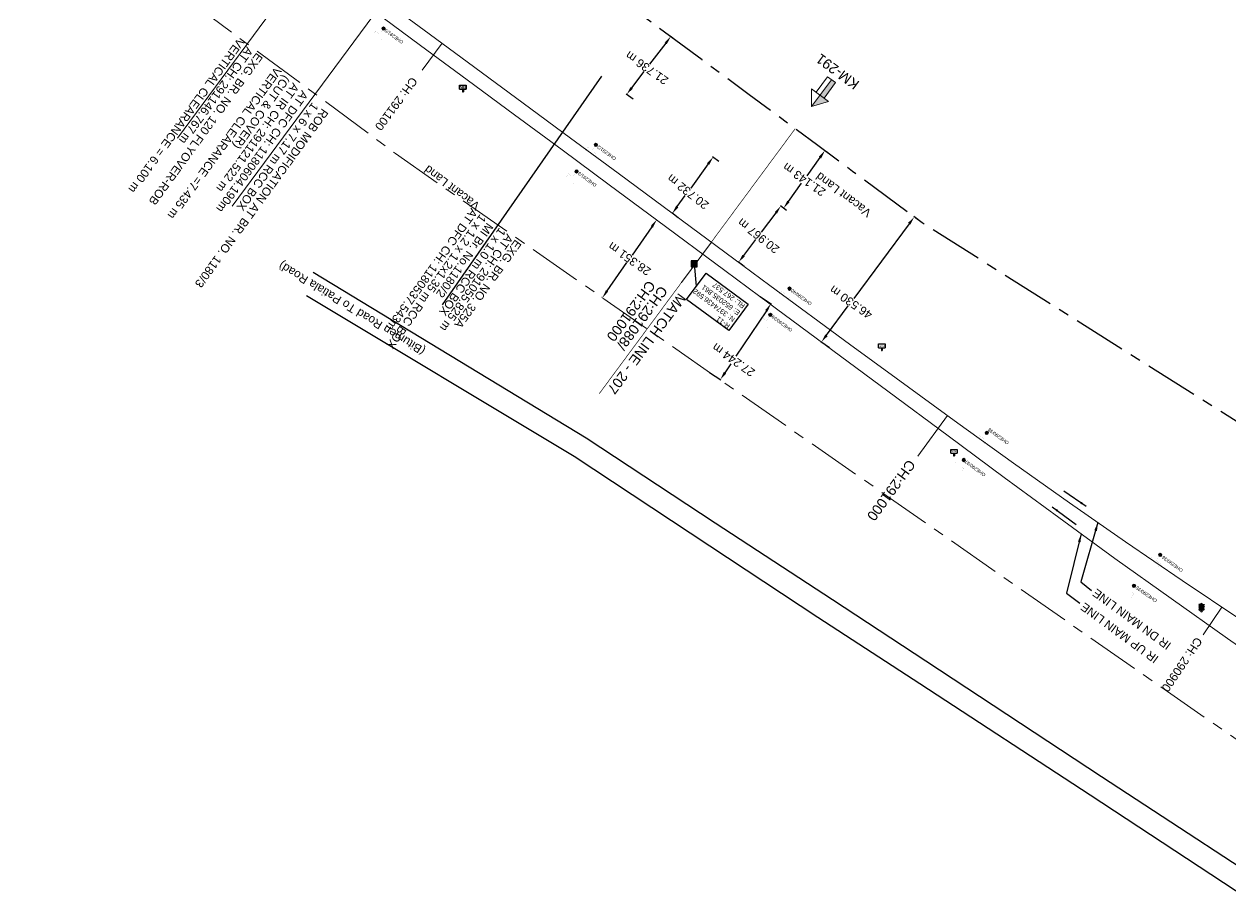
# Model space of a CAD drawing. Header units: metres. Extents: x 646303 to 662875, y 3366650 to 3378730.
# Drawn here: x 651835.6 to 652196.2, y 3374247.6 to 3374508.2 of the extents above; entities that cross this region are included whole.
import ezdxf
from ezdxf.enums import TextEntityAlignment as Align

# ---------------------------------------------------------------- set-up
doc = ezdxf.new("R2010")
doc.units = ezdxf.units.M
doc.header["$MEASUREMENT"] = 0
doc.header["$PDMODE"] = 3
doc.header["$PDSIZE"] = 0.5
doc.linetypes.add('CENTER', pattern=[50.8, 31.75, -6.35, 6.35, -6.35])
doc.linetypes.add('PHANTOM2', pattern=[1.25, 0.625, -0.125, 0.125, -0.125, 0.125, -0.125])
for name, color, linetype in [('Bench_Mark', 7, 'Continuous'), ('CURVE_DETAILS', 251, 'Continuous'), ('DFCC Boundary', 6, 'CENTER'), ('Dimension', 10, 'Continuous'), ('MATCH LINE', 7, 'Continuous'), ('NAME_BOARD', 251, 'Continuous'), ('Side Details', 251, 'Continuous'), ('SIGNAL_POST', 8, 'Continuous'), ('STYLEREMARK', 251, 'Continuous'), ('SUB_ROAD_EDGE', 34, 'Continuous'), ('TOPO_TEXT', 251, 'Continuous')]:
    doc.layers.add(name, color=color, linetype=linetype)
for name, color, linetype, lineweight in [('BOUNDARY DIMENTION', 10, 'Continuous', 0), ('BRIDGE DETAILS PLAN', 7, 'Continuous', 0), ('Existing Chainage', 7, 'Continuous', 0), ('Existing IR Track', 143, 'Continuous', 0), ('Existing Railway Boundary', 7, 'CENTER', 0), ('flow direction', 7, 'Continuous', 0), ('KM STONE', 7, 'Continuous', 0), ('LC DETAILS IN PLAN', 7, 'Continuous', 0), ('OHE MAST', 8, 'Continuous', 0), ('OHE MAST TEXT', 8, 'Continuous', 0)]:
    doc.layers.add(name, color=color, linetype=linetype, lineweight=lineweight)
doc.styles.add('NB', font='swissbo.ttf', dxfattribs={"height": 1.5})
doc.styles.get("Standard").update_dxf_attribs({"font": 'arial.ttf'})
doc.styles.add('Style-Arial', font='arial.ttf')
doc.dimstyles.new('DIM', dxfattribs={"dimtxt": 2.5, "dimasz": 2.5, "dimexe": 0.18, "dimexo": 0.0625, "dimgap": 0.09, "dimtad": 0, "dimtih": 1, "dimtoh": 1, "dimdec": 3, "dimzin": 0, "dimdsep": 46, "dimtxsty": 'Standard', "dimcen": 0.09, "dimadec": 0, "dimazin": 0, "dimtfac": 1, "dimtdec": 3, "dimtofl": 0, "dimtmove": 0, "dimatfit": 3, "dimfxl": 1, "dimtolj": 1, "dimtzin": 0, "dimarcsym": 0})
doc.dimstyles.new('ISO-25', dxfattribs={"dimtxt": 2.5, "dimasz": 2.5, "dimexe": 1.25, "dimexo": 0.625, "dimtad": 1, "dimtxsty": 'Standard', "dimcen": 2.5, "dimadec": 0, "dimazin": 0, "dimtfac": 1, "dimtmove": 0, "dimatfit": 3, "dimfxl": 1, "dimarcsym": 0})

# ---------------------------------------------------------------- blocks, each defined once
blk = doc.blocks.new('NB')
for p, q in [((-0.98, 0.82), (-0.98, 1.98)), ((-0.98, 1.98), (0.98, 1.98)), ((-0.98, 0.82), (0.98, 0.82)), ((-0.13, 0.82), (-0.13, 0)), ((-0.13, 0), (0.13, 0)), ((0.13, 0.82), (0.13, 0)), ((0.98, 1.98), (0.98, 0.82))]:
    blk.add_line(p, q)
at = {"style": 'NB', "width": 1.025371}
blk.add_text('NB', height=0.988, dxfattribs=at).set_placement((0, 1.4), align=Align.MIDDLE)
blk = doc.blocks.new('SIG')
for color, points in [(1, [(-0.22, 0.42, 0.180295), (-0.01, 0.33, -0.00255), (0.01, 0.33, -0.00255), (0.02, 0.33, 0.180295), (0.23, 0.42, -0.002654), (0.25, 0.44, 0.184495), (0.33, 0.65, 1.000001), (-0.32, 0.65, 0.184495), (-0.24, 0.44, -0.002654)]), (2, [(0.23, -0.23, -0.002654), (0.25, -0.21, 0.184495), (0.33, 0.01, 1.000001), (-0.32, 0.01, 0.184495), (-0.24, -0.21, -0.002654), (-0.22, -0.23, 0.180295), (-0.01, -0.32, -0.00255), (0.01, -0.32, -0.00255), (0.02, -0.32, 0.180295)]), (3, [(0.23, -0.88, -0.002654), (0.25, -0.86, 0.184495), (0.33, -0.64, 1.000001), (-0.32, -0.64, 0.184495), (-0.24, -0.86, -0.002654), (-0.22, -0.88, 0.395599)])]:
    blk.add_hatch(color=color).paths.add_polyline_path(points)
for p, q in [((-0.31, 0.98), (-0.32, -0.9)), ((0.33, -0.9), (0.32, 0.98))]:
    blk.add_line(p, q)
for points in [[(-0.31, 0.98), (-0.81, 0.98, 0.198758), (-0.42, 0.41, 0.003814), (-0.31, 0.39, 0.003814)], [(-0.31, 0.33), (-0.81, 0.33, 0.198758), (-0.42, -0.23, 0.003727), (-0.32, -0.26, 0.003727)], [(0.32, 0.98), (0.82, 0.98, -0.198758), (0.44, 0.41, -0.003814), (0.32, 0.39, -0.003814)], [(0.32, 0.33), (0.82, 0.33, -0.198758), (0.44, -0.23, -0.003727), (0.33, -0.26, -0.003727)], [(-0.32, -0.32), (-0.81, -0.32, 0.198758), (-0.42, -0.88, 0.003639), (-0.32, -0.9)], [(0.33, -0.32), (0.82, -0.32, -0.198758), (0.44, -0.88, -0.003639), (0.33, -0.9)]]:
    blk.add_lwpolyline(points, format="xyb")
for centre, radius, start, end in [((0.01, 0.91), 0.324, 12.4049, 167.5951), ((0.01, 0.81), 0.357, 27.7578, 152.2422), ((0.01, -0.9), 0.324, 181.4572, 358.5428)]:
    blk.add_arc(centre, radius, start, end)
blk = doc.blocks.new('CURVE')
for p, q in [((-0.98, 0.82), (-0.98, 1.98)), ((-0.98, 1.98), (0.98, 1.98)), ((-0.98, 0.82), (0.98, 0.82)), ((-0.13, 0.82), (-0.13, 0)), ((-0.13, 0), (0.13, 0)), ((0.13, 0.82), (0.13, 0)), ((0.98, 1.98), (0.98, 0.82))]:
    blk.add_line(p, q)
at = {"style": 'NB', "width": 1.025371}
blk.add_text('CURVE', height=0.4, dxfattribs=at).set_placement((0, 1.4), align=Align.MIDDLE)
blk = doc.blocks.new('OHE MAST')
h = blk.add_hatch(color=256)
edge = h.paths.add_edge_path()
edge.add_arc((0, 0), 0.514, 0, 360)
at = {"const_width": 0.01, "flags": 128}
for points in [[(1.5, 3.5), (1.5, 2), (-1.5, 2), (-1.5, 3.5)], [(0, 2), (0, 0)]]:
    blk.add_lwpolyline(points, dxfattribs=at)
blk.add_circle((0, 0), 0.514)
blk = doc.blocks.new('KM POST PLAN')
at = {"extrusion": (0, 0, -1)}
h = blk.add_hatch(color=256, dxfattribs=at)
h.paths.add_polyline_path([(0, -20), (0, -8.47), (3, -8.47), (3, -20)])
h.paths.add_polyline_path([(0, -8.47), (0, 0), (6.25, -8.47), (3, -8.47)], flags=16)
at = {"flags": 128}
for points in [[(0, 0), (-6.25, -8.47), (6.25, -8.47)], [(0, 0), (0, -20)], [(0, 0), (6.25, -8.47)], [(3, -8.47), (3, -20), (-3, -20), (-3, -8.47)]]:
    blk.add_lwpolyline(points, dxfattribs=at)
at = {"style": 'Style-Arial'}
blk.add_attdef('KM-POST', text='', height=6, dxfattribs=at).set_placement((0, -26, -263.95), align=Align.MIDDLE_CENTER)
blk = doc.blocks.new('*D7212')
at = {"layer": 'Defpoints', "color": 0, "transparency": 16777216}
for p in [(652061.74, 3374453.8), (652063.46, 3374452.51), (652050.86, 3374435.75)]:
    blk.add_point(p, dxfattribs=at)
at = {"layer": 'Dimension', "color": 0, "lineweight": -2, "transparency": 16777216}
for p, q in [((652060.24, 3374451.81), (652055.87, 3374446)), ((652063.41, 3374452.55), (652061.6, 3374453.91)), ((652050.64, 3374439.05), (652054.23, 3374443.82)), ((652050.81, 3374435.79), (652048.99, 3374437.16))]:
    blk.add_line(p, q, dxfattribs=at)
at = {"layer": 'Dimension', "color": 0, "transparency": 16777216}
for points in [[(652059.91, 3374452.06), (652060.57, 3374451.55), (652061.74, 3374453.8)], [(652050.31, 3374439.3), (652050.97, 3374438.8), (652049.14, 3374437.05)]]:
    blk.add_solid(points, dxfattribs=at)
at = {"layer": 'Dimension', "color": 0, "lineweight": 0, "transparency": 16777216, "insert": (652055.05, 3374444.91), "char_height": 2.5, "attachment_point": 5, "rotation": 142}
blk.add_mtext('\\A1;20.967 m', dxfattribs=at)
blk = doc.blocks.new('*D7213')
at = {"layer": 'Defpoints', "color": 0, "transparency": 16777216}
for p in [(652041.48, 3374468.44), (652043.31, 3374467.11), (652031.14, 3374450.33)]:
    blk.add_point(p, dxfattribs=at)
at = {"layer": 'Dimension', "color": 0, "lineweight": -2, "transparency": 16777216}
for p, q in [((652040.02, 3374466.41), (652034.8, 3374459.21)), ((652043.26, 3374467.15), (652041.34, 3374468.54)), ((652030.78, 3374453.67), (652033.19, 3374457)), ((652031.09, 3374450.36), (652029.17, 3374451.76))]:
    blk.add_line(p, q, dxfattribs=at)
at = {"layer": 'Dimension', "color": 0, "transparency": 16777216}
for points in [[(652039.68, 3374466.66), (652040.35, 3374466.17), (652041.48, 3374468.44)], [(652030.45, 3374453.92), (652031.12, 3374453.43), (652029.32, 3374451.65)]]:
    blk.add_solid(points, dxfattribs=at)
at = {"layer": 'Dimension', "color": 0, "lineweight": 0, "transparency": 16777216, "insert": (652033.99, 3374458.1), "char_height": 2.5, "attachment_point": 5, "rotation": 142}
blk.add_mtext('\\A1;20.732 m', dxfattribs=at)
blk = doc.blocks.new('*D7306')
at = {"layer": 'Defpoints', "color": 0, "linetype": 'ByBlock', "ltscale": 0.5, "transparency": 16777216}
for p in [(652055.49, 3374426.81), (652040.37, 3374404.15), (652043.67, 3374401.94)]:
    blk.add_point(p, dxfattribs=at)
at = {"layer": 'Existing Railway Boundary', "color": 0, "linetype": 'ByBlock', "lineweight": -2, "ltscale": 0.5, "transparency": 16777216}
for p, q in [((652055.54, 3374426.77), (652058.94, 3374424.51)), ((652057.41, 3374422.53), (652048.34, 3374408.94)), ((652045.06, 3374404.02), (652046.85, 3374406.7)), ((652040.42, 3374404.11), (652043.82, 3374401.84))]:
    blk.add_line(p, q, dxfattribs=at)
at = {"layer": 'Existing Railway Boundary', "color": 0, "linetype": 'ByBlock', "ltscale": 0.5, "transparency": 16777216}
for points in [[(652057.06, 3374422.76), (652057.75, 3374422.29), (652058.79, 3374424.61)], [(652044.71, 3374404.25), (652045.41, 3374403.79), (652043.67, 3374401.94)]]:
    blk.add_solid(points, dxfattribs=at)
at = {"layer": 'Existing Railway Boundary', "color": 0, "linetype": 'ByBlock', "ltscale": 0.5, "transparency": 16777216, "insert": (652047.59, 3374407.82), "char_height": 2.5, "attachment_point": 5, "rotation": 145}
blk.add_mtext('\\A1;27.244 m', dxfattribs=at)
blk = doc.blocks.new('*D7307')
at = {"layer": 'Defpoints', "color": 0, "linetype": 'ByBlock', "ltscale": 0.5, "transparency": 16777216}
for p in [(652024.62, 3374449.68), (652008.41, 3374426.42), (652008.41, 3374426.42)]:
    blk.add_point(p, dxfattribs=at)
at = {"layer": 'Existing Railway Boundary', "color": 0, "linetype": 'ByBlock', "lineweight": -2, "ltscale": 0.5, "transparency": 16777216}
for p, q in [((652024.57, 3374449.72), (652024.47, 3374449.78)), ((652023.19, 3374447.63), (652017.3, 3374439.17)), ((652009.84, 3374428.47), (652015.73, 3374436.93)), ((652008.36, 3374426.46), (652008.26, 3374426.53))]:
    blk.add_line(p, q, dxfattribs=at)
at = {"layer": 'Existing Railway Boundary', "color": 0, "linetype": 'ByBlock', "ltscale": 0.5, "transparency": 16777216}
for points in [[(652022.85, 3374447.87), (652023.53, 3374447.39), (652024.62, 3374449.68)], [(652009.5, 3374428.71), (652010.18, 3374428.24), (652008.41, 3374426.42)]]:
    blk.add_solid(points, dxfattribs=at)
at = {"layer": 'Existing Railway Boundary', "color": 0, "linetype": 'ByBlock', "ltscale": 0.5, "transparency": 16777216, "insert": (652016.52, 3374438.05), "char_height": 2.5, "attachment_point": 5, "rotation": 145}
blk.add_mtext('\\A1;28.351 m', dxfattribs=at)
blk = doc.blocks.new('*D7103')
at = {"layer": 'BOUNDARY DIMENTION', "color": 0, "lineweight": -2, "transparency": 16777216}
for p, q in [((652027.34, 3374502.51), (652022.54, 3374496.2)), ((652030.77, 3374503.04), (652028.71, 3374504.6)), ((652017.2, 3374489.19), (652020.88, 3374494.03)), ((652017.6, 3374485.75), (652015.54, 3374487.32))]:
    blk.add_line(p, q, dxfattribs=at)
at = {"layer": 'BOUNDARY DIMENTION', "color": 0, "transparency": 16777216}
for points in [[(652027.01, 3374502.76), (652027.67, 3374502.25), (652028.86, 3374504.49)], [(652016.87, 3374489.45), (652017.53, 3374488.94), (652015.68, 3374487.21)]]:
    blk.add_solid(points, dxfattribs=at)
at = {"layer": 'Defpoints', "color": 0, "transparency": 16777216}
for p in [(652028.86, 3374504.49), (652030.82, 3374503), (652017.65, 3374485.71)]:
    blk.add_point(p, dxfattribs=at)
at = {"layer": 'BOUNDARY DIMENTION', "color": 0, "transparency": 16777216, "insert": (652021.71, 3374495.12), "char_height": 2.5, "attachment_point": 5, "rotation": 145}
blk.add_mtext('\\A1;21.736 m', dxfattribs=at)
blk = doc.blocks.new('*D6991')
at = {"layer": 'Defpoints', "color": 0, "linetype": 'Continuous', "ltscale": 0.5, "transparency": 16777216}
for p in [(652103.98, 3374448.79), (652073.88, 3374413.18), (652076.28, 3374411.41)]:
    blk.add_point(p, dxfattribs=at)
at = {"layer": 'DFCC Boundary', "color": 0, "linetype": 'Continuous', "lineweight": -2, "ltscale": 0.5, "transparency": 16777216}
for p, q in [((652100.09, 3374448.56), (652083.5, 3374426.17)), ((652103.93, 3374448.82), (652101.44, 3374450.67)), ((652075.37, 3374415.19), (652081.87, 3374423.97)), ((652076.23, 3374411.44), (652073.73, 3374413.29))]:
    blk.add_line(p, q, dxfattribs=at)
at = {"layer": 'DFCC Boundary', "color": 0, "linetype": 'Continuous', "ltscale": 0.5, "transparency": 16777216}
for points in [[(652099.76, 3374448.81), (652100.43, 3374448.31), (652101.58, 3374450.57)], [(652075.03, 3374415.44), (652075.7, 3374414.94), (652073.88, 3374413.18)]]:
    blk.add_solid(points, dxfattribs=at)
at = {"layer": 'DFCC Boundary', "color": 0, "linetype": 'Continuous', "ltscale": 0.5, "transparency": 16777216, "insert": (652082.69, 3374425.07), "char_height": 2.5, "attachment_point": 5, "rotation": 145}
blk.add_mtext('\\A1;46.530 m', dxfattribs=at)
blk = doc.blocks.new('*D6992')
at = {"layer": 'BOUNDARY DIMENTION', "color": 0, "lineweight": -2, "transparency": 16777216}
for p, q in [((652075.75, 3374469.72), (652074.74, 3374470.44)), ((652073.42, 3374468.31), (652069.51, 3374462.86)), ((652064.01, 3374455.2), (652067.92, 3374460.64)), ((652063.41, 3374452.54), (652062.4, 3374453.27))]:
    blk.add_line(p, q, dxfattribs=at)
at = {"layer": 'BOUNDARY DIMENTION', "color": 0, "transparency": 16777216}
for points in [[(652073.09, 3374468.55), (652073.76, 3374468.06), (652074.88, 3374470.34)], [(652063.67, 3374455.44), (652064.35, 3374454.95), (652062.55, 3374453.16)]]:
    blk.add_solid(points, dxfattribs=at)
at = {"layer": 'Defpoints', "color": 0, "transparency": 16777216}
for p in [(652074.88, 3374470.34), (652075.8, 3374469.68), (652063.46, 3374452.51)]:
    blk.add_point(p, dxfattribs=at)
at = {"layer": 'BOUNDARY DIMENTION', "color": 0, "transparency": 16777216, "insert": (652068.72, 3374461.75), "char_height": 2.5, "attachment_point": 5, "rotation": 145}
blk.add_mtext('\\A1;21.143 m', dxfattribs=at)
blk = doc.blocks.new('BM')
blk.add_hatch(color=256).paths.add_polyline_path([(-0.88, 0.88), (-0.88, -0.88), (0.88, -0.88), (0.88, 0.88)])
for p, q in [((0.88, 0.88), (-0.88, 0.88)), ((-0.88, 0.88), (-0.88, -0.88)), ((0.88, -0.88), (0.88, 0.88)), ((-0.88, -0.88), (0.88, -0.88))]:
    blk.add_line(p, q)

msp = doc.modelspace()

# ---------------------------------------------------------------- linework, layer by layer
msp.add_line((652008.1128, 3374492.6184), (651960.5225, 3374424.3401))
at = {"layer": 'DFCC Boundary', "ltscale": 0.5, "flags": 128}
msp.add_lwpolyline([(655695.597, 3371812.1897), (655640.8822, 3371912.823), (655580.0449, 3371996.7158), (655509.7792, 3372062.0857), (655426.9534, 3372113.9756), (655342.6069, 3372167.9462), (655257.8854, 3372221.2222), (655173.2688, 3372275.363), (655087.3459, 3372327.2788), (655002.8598, 3372380.6107), (654914.5097, 3372429.9473), (654741.1355, 3372529.4419), (654650.033, 3372576.4159), (654568.6995, 3372626.155), (654571.9877, 3372630.6369), (654391.4686, 3372756.327), (654377.1337, 3372736.8494), (654004.4289, 3373016.6995), (654007.7887, 3373020.6424), (653690.5739, 3373253.6486), (653690.5425, 3373253.6059), (653433.8132, 3373453.1485), (653440.7668, 3373462.5592), (653208.8394, 3373636.5534), (653216.1698, 3373646.5105), (653142.1983, 3373700.8896), (653053.6963, 3373771.1122), (652994.4341, 3373810.5255), (652929.3691, 3373859.5713), (652860.9168, 3373902.1103), (652749.6028, 3373984.4705), (652631.2396, 3374070.7175), (652636.2281, 3374078.1704), (652537.912, 3374145.7283), (652392.904, 3374241.2711), (652388.7719, 3374235.6812), (652308.569, 3374304.8076), (652315.9256, 3374314.7669), (652103.9815, 3374448.7876), (652083.1937, 3374464.1943), (652072.7494, 3374471.9329), (652052.3219, 3374487.0684), (652038.1897, 3374497.5387), (652024.0173, 3374508.0388), (652009.8347, 3374518.5254), (651995.6683, 3374529), (651981.7515, 3374539.2836), (651967.8828, 3374549.5317), (651954.6903, 3374559.2866), (651941.4997, 3374569.04), (651923.9377, 3374582.0168), (651906.3215, 3374595.0337), (651892.0868, 3374605.5547), (651877.7985, 3374616.1153), (651861.6288, 3374628.0564), (651845.5071, 3374639.9619), (651829.5757, 3374651.7544), (651824.7911, 3374655.296), (651813.6747, 3374663.5244), (651797.4592, 3374675.4968), (651792.6217, 3374679.0685), (651809.3453, 3374701.6999), (651798.0335, 3374710.0518), (651782.3495, 3374721.6444), (651766.6655, 3374733.2369), (651750.5163, 3374745.1875), (651734.3118, 3374757.179), (651717.3274, 3374769.6994), (651700.4625, 3374782.1317), (651684.6001, 3374793.8578), (651668.5938, 3374805.6902), (651652.6806, 3374817.4203), (651636.8173, 3374829.1137), (651620.9269, 3374840.8662), (651604.9647, 3374852.6718), (651588.7459, 3374864.6312), (651572.5882, 3374876.5455), (651556.6943, 3374888.2868), (651540.8409, 3374899.9983), (651524.5553, 3374912.0488), (651508.2568, 3374924.109), (651492.7938, 3374935.5157), (651477.3997, 3374946.8715), (651461.3291, 3374958.7436), (651445.2311, 3374970.6359), (651429.3555, 3374982.3615), (651413.4375, 3374994.1184), (651396.6322, 3375006.522), (651379.7761, 3375018.963), (651363.6644, 3375030.8565), (651352.7728, 3375038.8965), (651331.6522, 3375054.4784), (651315.7738, 3375066.1947), (651299.7306, 3375078.0412), (651283.6239, 3375089.9346), (651273.9044, 3375097.1057), (651264.2377, 3375104.2378), (651243.4187, 3375119.6324), (651222.5077, 3375135.095), (651201.5462, 3375150.5784), (651180.4926, 3375166.1298), (651161.7365, 3375179.9701), (651143.0969, 3375193.7244), (651126.6442, 3375205.9373), (651110.0563, 3375218.2505), (651088.7204, 3375233.9244), (651067.5473, 3375249.4788), (651049.4448, 3375262.8672), (651031.0656, 3375276.4601), (651013.3004, 3375289.5618), (650995.6557, 3375302.5748), (650975.556, 3375317.4171), (650955.4878, 3375332.2363), (650948.8014, 3375337.1771), (650951.4372, 3375340.7501), (650937.0874, 3375351.3535), (650916.0918, 3375366.8677), (650897.9224, 3375380.2929), (650879.805, 3375393.6796), (650866.8386, 3375403.2309), (650853.9116, 3375412.7532), (650835.5886, 3375426.289), (650817.2946, 3375439.8035), (650797.968, 3375454.1206), (650778.7222, 3375468.3781), (650760.7655, 3375481.6337), (650742.8011, 3375494.8949), (650723.0807, 3375509.4255), (650703.3693, 3375523.9495), (650688.6613, 3375534.8372), (650673.8463, 3375545.804), (650653.7938, 3375560.6295), (650633.6894, 3375575.4932), (650612.6421, 3375591.0542), (650592.0153, 3375606.3042), (650570.0328, 3375622.5591), (650548.5001, 3375638.4814), (650530.5234, 3375651.793), (650512.3606, 3375665.2423), (650494.7465, 3375678.2665), (650476.9008, 3375691.462), (650459.2976, 3375704.4721), (650441.3132, 3375717.7633), (650427.1261, 3375728.1319), (650413.8099, 3375737.864), (650402.677, 3375746.2697), (650389.8486, 3375755.6668), (650377.7322, 3375764.5425), (650360.7275, 3375777.1141), (650343.7744, 3375789.6482), (650325.0342, 3375803.5254), (650306.3109, 3375817.39), (650287.6225, 3375831.2124), (650268.717, 3375845.1957), (650250.337, 3375858.8009), (650231.8256, 3375872.5033), (650215.4559, 3375884.6355), (650199.261, 3375896.6381), (650189.9351, 3375903.5429), (650184.6476, 3375907.4517), (650170.3331, 3375918.0338), (650153.2211, 3375930.7288), (650135.9365, 3375943.5518), (650119.2313, 3375955.9159), (650102.3769, 3375968.3905), (650085.2738, 3375981.0461), (650068.2078, 3375993.6742), (650052.7787, 3376005.1011), (650037.4384, 3376016.4621), (650022.1728, 3376027.766), (650006.9632, 3376039.0283), (649974.7512, 3376062.8762), (649961.4537, 3376072.7117), (649948.2091, 3376082.508), (649944.476, 3376085.2722), (649918.728, 3376050.5341), (649909.4316, 3376057.4177), (649896.4092, 3376067.0604), (649893.7832, 3376069.0128), (649891.1645, 3376070.9437), (649888.4639, 3376072.9569), (649875.744, 3376082.3694), (649867.5551, 3376088.4016), (649853.4118, 3376098.8745), (649839.2513, 3376109.3603), (649829.0749, 3376116.9005), (649827.2194, 3376118.2675), (649818.0867, 3376125.0366), (649808.8566, 3376131.8779), (649793.2502, 3376143.4201), (649777.6288, 3376154.9733), (649763.6321, 3376165.3144), (649749.5741, 3376175.7007), (649733.9228, 3376187.2754), (649718.3343, 3376198.8036), (649705.3241, 3376208.4391), (649692.3703, 3376218.0327), (649678.0208, 3376228.6769), (649663.5747, 3376239.3366), (649646.4625, 3376252.0623), (649634.6272, 3376260.744), (649624.9192, 3376267.9946), (649615.0208, 3376275.3876), (649599.9831, 3376286.4834), (649588.9857, 3376294.598), (649590.032, 3376296.0132), (649586.1685, 3376298.8639), (649569.3593, 3376311.3207), (649552.641, 3376323.7102), (649537.2353, 3376335.0739), (649521.9792, 3376346.327), (649506.2408, 3376358.0035), (649490.3575, 3376369.7875), (649475.7578, 3376380.5673), (649461.1933, 3376391.3211), (649445.4753, 3376402.9572), (649429.8494, 3376414.5253), (649414.4906, 3376425.9209), (649378.3483, 3376452.6365), (649368.4603, 3376459.9984), (649352.6509, 3376471.6682), (649336.6992, 3376483.4434), (649322.3941, 3376494.1037), (649307.6557, 3376505.0862), (649290.8736, 3376517.4208), (649273.972, 3376529.8435), (649258.1992, 3376541.4854), (649242.2966, 3376553.2232), (649226.5432, 3376564.8634), (649210.8826, 3376576.435), (649195.2207, 3376588.0769), (649179.5326, 3376599.7383), (649164.9134, 3376610.5118), (649150.5177, 3376621.1205), (649135.415, 3376632.3287), (649120.2337, 3376643.5954), (649107.8929, 3376652.6743), (649095.5927, 3376661.7234), (649079.5687, 3376673.5769), (649063.4846, 3376685.4748), (649046.5651, 3376697.9756), (649029.6506, 3376710.4727), (649013.3465, 3376722.5351), (648996.9805, 3376734.6431), (648980.3936, 3376746.8979), (648963.6626, 3376759.259), (648946.7453, 3376771.7643), (648929.6945, 3376784.3682), (648913.5118, 3376796.3614), (648897.2206, 3376808.435), (648876.2496, 3376823.9678), (648855.1325, 3376839.6089), (648839.3985, 3376851.2044), (648823.6596, 3376862.8037), (648806.187, 3376875.7235), (648788.7814, 3376888.5937), (648772.4766, 3376900.6763), (648756.1277, 3376912.7915), (648748.6058, 3376918.3049), (648733.321, 3376929.6306), (648718.1841, 3376940.8501), (648694.1574, 3376958.9078), (648686.9154, 3376964.1595), (648685.9321, 3376964.8321), (648667.95, 3376978.2197), (648649.3198, 3376992.1471), (648633.5557, 3377003.8368), (648617.684, 3377015.6038), (648613.3865, 3377018.7718), (648613.1308, 3377018.4261), (648605.39, 3377024.1325), (648593.439, 3377032.9404), (648576.5994, 3377045.3816), (648559.8787, 3377057.7351), (648542.9247, 3377070.3132), (648525.9483, 3377082.908), (648511.3109, 3377093.7409), (648496.5572, 3377104.6599), (648477.562, 3377118.7172), (648458.5464, 3377132.7896), (648451.3349, 3377138.2101), (648435.5918, 3377149.862), (648422.1096, 3377159.9046), (648408.3664, 3377170.0637), (648394.6863, 3377180.1761), (648381.6588, 3377189.818), (648368.6059, 3377199.4787), (648354.1188, 3377210.196), (648339.6473, 3377220.9017), (648325.8166, 3377231.1386), (648311.9735, 3377241.3853), (648297.2469, 3377252.2824), (648283.6168, 3377262.3688), (648282.6002, 3377260.9951), (648281.5015, 3377261.8082), (648268.446, 3377271.4578), (648255.3849, 3377281.1115), (648243.3023, 3377290.0413), (648231.5826, 3377298.7116), (648230.1246, 3377299.843), (648216.137, 3377310.1827), (648202.3989, 3377320.3379), (648187.9045, 3377331.0225), (648173.4524, 3377341.7035), (648159.964, 3377351.7009), (648146.3755, 3377361.7726), (648132.3698, 3377372.1252), (648118.3132, 3377382.5155), (648104.5683, 3377392.6752), (648090.8453, 3377402.8186), (648079.0331, 3377411.5788), (648067.1746, 3377420.3734), (648052.1864, 3377431.461), (648037.1291, 3377442.5999), (648023.4384, 3377452.7367), (648009.6421, 3377462.9518), (647998.5681, 3377471.1475), (647977.6651, 3377486.6371), (647970.8013, 3377491.7424), (647954.3046, 3377504.0127), (647940.5645, 3377514.1537), (647927.1436, 3377524.0583), (647912.5029, 3377534.9198), (647897.7662, 3377545.8524), (647883.3488, 3377556.5286), (647868.9785, 3377567.1699), (647855.3948, 3377577.2425), (647841.7032, 3377587.3948), (647828.8284, 3377596.8277), (647815.9828, 3377606.2395), (647798.869, 3377618.9232), (647787.996, 3377626.9816), (647769.1212, 3377640.9619), (647756.6675, 3377650.183), (647742.624, 3377660.5991), (647728.5049, 3377671.0713), (647713.635, 3377682.0926), (647698.699, 3377693.1628), (647681.9918, 3377705.517), (647665.4025, 3377717.7839), (647652.0515, 3377727.6811), (647638.8028, 3377737.5025), (647625.2604, 3377747.546), (647611.724, 3377757.585), (647601.846, 3377764.9047), (647586.5632, 3377776.2354), (647574.9107, 3377784.8659), (647552.1318, 3377801.7377), (647544.5766, 3377807.3492), (647531.2096, 3377817.2774), (647518.7824, 3377826.4783), (647506.3678, 3377835.6698), (647493.0662, 3377845.5438), (647479.7149, 3377855.4547), (647466.3541, 3377865.3556), (647452.9886, 3377875.26), (647440.1702, 3377884.755), (647427.3392, 3377894.2595), (647421.9004, 3377898.2902), (647422.4016, 3377898.9655), (647413.1507, 3377905.8213), (647398.5546, 3377916.6386), (647385.2867, 3377926.4568), (647372.1159, 3377936.2032), (647357.4127, 3377947.1112), (647351.2811, 3377951.6601), (647330.0092, 3377967.4105), (647317.4471, 3377976.6964), (647304.414, 3377986.3606), (647291.335, 3377996.0589), (647278.7541, 3378005.3917), (647266.0777, 3378014.7954), (647252.9457, 3378024.4462), (647239.9839, 3378033.9719), (647225.7512, 3378044.5255), (647211.5179, 3378055.0796), (647196.511, 3378066.208), (647181.4966, 3378077.3419), (647167.7872, 3378087.5064), (647154.0498, 3378097.6917), (647140.7668, 3378107.5414), (647127.4862, 3378117.3893), (647113.2521, 3378127.9375), (647099.0375, 3378138.4713), (647085.0268, 3378148.8592), (647070.9977, 3378159.2608), (647056.5444, 3378169.9697), (647042.0873, 3378180.6814), (647027.5624, 3378191.4464), (647013.0728, 3378202.1851), (646999.864, 3378211.9684), (646986.6741, 3378221.7376), (646973.6148, 3378231.4185), (646960.4875, 3378241.1499), (646945.7953, 3378252.0414), (646931.0256, 3378262.9902), (646930.6274, 3378263.2852), (646951.9475, 3378292.0562)], dxfattribs=at)
at = {"layer": 'Existing Chainage', "color": 0, "linetype": 'Continuous', "lineweight": 13, "flags": 128}
for points in [[(651954.6092, 3374494.4308), (651960.5461, 3374502.4777)], [(652032.0608, 3374430.9948), (652040.9773, 3374443.0569)], [(652102.7131, 3374379.063), (652111.539, 3374391.1916)], [(652187.9439, 3374325.6408), (652193.5211, 3374333.941)]]:
    msp.add_lwpolyline(points, dxfattribs=at)
at = {"layer": 'Existing IR Track', "flags": 128}
for points in [[(651942.8247, 3374515.5523), (651956.6715, 3374505.3364), (651970.3437, 3374495.2491), (651984.757, 3374484.6041), (651998.9188, 3374474.1449), (652013.0944, 3374463.6672), (652026.9881, 3374453.3978), (652047.6813, 3374438.1013), (652058.4777, 3374430.1206), (652082.3043, 3374412.5821), (652096.1881, 3374402.3625), (652114.6639, 3374388.9174), (652131.254, 3374376.9614), (652148.0144, 3374365.0755), (652164.7677, 3374353.4938), (652181.6599, 3374341.9409), (652198.9238, 3374330.3105)], [(651940.2187, 3374512.1186), (651954.0992, 3374501.8618), (651968.016, 3374491.5782), (651982.1711, 3374481.1119), (651996.3538, 3374470.6253), (652010.4904, 3374460.1517), (652024.6225, 3374449.6814), (652045.0486, 3374434.5469), (652055.4929, 3374426.8083), (652079.6037, 3374408.9389), (652093.7409, 3374398.4575), (652111.7375, 3374385.1323), (652128.5133, 3374372.73), (652144.7793, 3374360.7628), (652161.5823, 3374348.5087), (652178.3531, 3374336.4702), (652195.2235, 3374324.5537), (652215.6463, 3374310.3225)]]:
    msp.add_lwpolyline(points, dxfattribs=at)
at = {"layer": 'Existing Railway Boundary', "ltscale": 0.5, "flags": 128}
msp.add_lwpolyline([(652138.5181, 3374169.269), (652262.3125, 3374174.3455), (652341.9904, 3374170.6582), (652396.815, 3374164.7258), (652243.2574, 3374262.7332), (651946.597, 3374469.5072), (651834.8679, 3374552.3693), (651771.9082, 3374598.0705), (651742.5416, 3374622.3281)], dxfattribs=at)
at = {"layer": 'LC DETAILS IN PLAN', "linetype": 'Continuous', "lineweight": 0, "flags": 128}
msp.add_lwpolyline([(651922.9263, 3374530.2608), (651881.4392, 3374474.1536)], dxfattribs=at)
at = {"layer": 'LC DETAILS IN PLAN', "color": 10, "flags": 128}
msp.add_lwpolyline([(651953.48, 3374529.1211), (651897.7861, 3374453.8005)], dxfattribs=at)
at = {"layer": 'MATCH LINE', "linetype": 'PHANTOM2', "ltscale": 15, "const_width": 0.2}
msp.add_lwpolyline([(652066.0125, 3374476.9245), (652007.4864, 3374397.7506)], dxfattribs=at)
at = {"layer": 'STYLEREMARK'}
msp.add_line((652035.8607, 3374436.5777, 268.9741), (652036.4876, 3374429.8805, 397.8593), dxfattribs=at)
at = {"layer": 'STYLEREMARK', "linetype": 'Continuous', "elevation": 397.8593}
msp.add_lwpolyline([(652033.5675, 3374425.9457), (652039.4078, 3374433.8153), (652052.0056, 3374424.466), (652046.1653, 3374416.5964)], close=True, dxfattribs=at)
at = {"layer": 'SUB_ROAD_EDGE', "linetype": 'Continuous'}
for points in [[(652269.331, 3374210.266, 268.836), (652220.027, 3374242.351, 268.863), (652157.562, 3374283.172, 268.817), (652105.105, 3374317.738, 268.787), (652077.19, 3374336.097, 268.751), (652042.137, 3374359.018, 268.87), (652003.57, 3374384.45, 268.897), (651922.0159, 3374433.9992, 268.99)], [(652265.539, 3374205.066, 268.96), (652215.473, 3374237.407, 268.856), (652154.141, 3374277.712, 268.762), (652103.226, 3374310.999, 268.83), (652072.824, 3374330.803, 268.801), (652040.513, 3374352.177, 268.84), (651999.974, 3374378.937, 268.845), (651920.0506, 3374427.0331, 268.813)]]:
    msp.add_polyline3d(points, dxfattribs=at)

# ---------------------------------------------------------------- block references
at = {"layer": 'Bench_Mark'}
msp.add_blockref('BM', (652035.8607, 3374436.5777, 268.9741), dxfattribs=at)
at = {"layer": 'CURVE_DETAILS', "linetype": 'Continuous'}
for p in [(652091.912, 3374410.617, 268.319), (652113.47, 3374379.125, 268.052)]:
    msp.add_blockref('CURVE', p, dxfattribs=at)
at = {"layer": 'KM STONE'}
ref = msp.add_blockref('KM POST PLAN', (652070.9322, 3374483.5798), dxfattribs=dict(at, xscale=0.4999999999999936, yscale=0.4999999999999936, zscale=0.4999999999999936, rotation=143.4637258557398))
ref.add_attrib('KM-POST', 'KM-291', dxfattribs={"layer": '0', "height": 3, "rotation": 143.463726, "style": 'Style-Arial'}).set_placement((652078.6715, 3374494.025), align=Align.MIDDLE_CENTER)
at = {"layer": 'NAME_BOARD', "linetype": 'Continuous'}
msp.add_blockref('NB', (651966.7488, 3374487.9848, 268.507), dxfattribs=at)
at = {"layer": 'OHE MAST', "color": 2, "rotation": 143.3908318566117}
for p in [(651943.0447, 3374506.8832), (652006.4875, 3374472.113), (652000.7023, 3374464.1919), (652064.3608, 3374429.1527), (652058.602, 3374421.2918), (652123.258, 3374386.025), (652116.401, 3374377.905), (652175.111, 3374349.55), (652167.258, 3374340.293)]:
    msp.add_blockref('OHE MAST', p, dxfattribs=at)
at = {"layer": 'SIGNAL_POST', "linetype": 'Continuous'}
msp.add_blockref('SIG', (652187.426, 3374333.782, 268.799), dxfattribs=at)

# ---------------------------------------------------------------- texts
at = {"layer": 'BRIDGE DETAILS PLAN', "color": 10}
for s, p in [('AT DFC CH: 1180537.543m', (651969.2422, 3374453.3874)), ('1 x 1.2 x 1.2x1.35 m RCC BOX', (651971.8879, 3374451.5691)), (' MI Br. No.1180/2', (651974.5332, 3374449.8306))]:
    msp.add_text(s, height=2.5, rotation=234.339883, dxfattribs=at).set_placement(p)
at = {"layer": 'BRIDGE DETAILS PLAN'}
for s, p in [('1 x 1.0 m RCC BOX', (651977.6816, 3374447.5553)), ('AT CH: 291055.825 m', (651979.9242, 3374445.7379)), ('EXG. BR. NO. 325A', (651982.4053, 3374444.0016))]:
    msp.add_text(s, height=2.5, rotation=234.339883, dxfattribs=at).set_placement(p)
at = {"layer": 'Existing Chainage', "color": 0, "linetype": 'Continuous', "lineweight": 0, "attachment_point": 6, "line_spacing_factor": 0.6, "style": 'Style-Arial'}
for s, insert, char_height, rotation in [('CH: 291100', (651941.2766, 3374476.8879), 2.5, 233.58062), ('CH:291000', (652010.6844, 3374413.9333), 3, 233.527823), ('CH:291088/', (652013.6122, 3374411.3757), 3, 233.527823), ('CH:291000', (652088.485, 3374360.2919), 3, 233.956754), ('CH: 290900', (652176.3968, 3374309.0421), 2.5, 236.101727)]:
    msp.add_mtext(s, dxfattribs=dict(at, insert=insert, char_height=char_height, rotation=rotation))
at = {"layer": 'Existing IR Track', "color": 7, "lineweight": 0}
for s, rotation, p in [('IR DN MAIN LINE', 143.586435, (652155.3615, 3374338.588)), ('IR UP MAIN LINE', 143.589871, (652151.7565, 3374334.438))]:
    msp.add_text(s, height=2.5, rotation=rotation, dxfattribs=at).set_placement(p, align=Align.MIDDLE_RIGHT)
at = {"layer": 'LC DETAILS IN PLAN'}
for s, p in [('VERTICAL CLEARANCE = 6.100 m', (651899.5494, 3374504.2094)), ('EXG. BR. NO. 120 FLYOVER-ROB', (651905.1095, 3374499.8554)), ('AT CH: 291146.767 m', (651902.2034, 3374501.6636)), ('AT IR CH: 291121.522 m', (651915.9567, 3374490.8823))]:
    msp.add_text(s, height=2.5, rotation=234, dxfattribs=at).set_placement(p)
at = {"layer": 'LC DETAILS IN PLAN', "color": 10}
for s, p in [('VERTICAL CLEARANCE =7.435 m', (651910.6915, 3374495.6144)), ('(CUT & COVER)', (651913.2525, 3374493.1768)), ('AT DFC CH: 1180604.190m', (651918.661, 3374488.5879)), ('1 x 6 x 7.17 m RCC BOX', (651921.7977, 3374485.024)), ('ROB MODIFICATION AT BR. NO. 1180/3', (651924.7037, 3374483.2157))]:
    msp.add_text(s, height=2.5, rotation=234, dxfattribs=at).set_placement(p)
at = {"layer": 'MATCH LINE', "linetype": 'Continuous'}
msp.add_text('MATCH LINE - 207', height=3, rotation=233.337146, dxfattribs=at).set_placement((652031.2427, 3374428.0309))
at = {"layer": 'OHE MAST TEXT'}
for s, rotation, p in [('OHE291/5', 144, (651946.1373, 3374504.5798)), ('OHE291/2', 144, (652009.6686, 3374469.7436)), ('OHE291/3', 144, (652003.8836, 3374461.8226)), ('OHE290/40', 144, (652067.8603, 3374426.58)), ('OHE290/39', 144, (652062.1013, 3374418.719)), ('OHE290/38', 144, (652126.7334, 3374384.9986)), ('OHE290/37', 144, (652119.7844, 3374375.425)), ('OHE290/36', 144, (652178.7375, 3374346.8541)), ('OHE290/35', 145, (652170.957, 3374337.7783))]:
    msp.add_text(s, height=1, rotation=rotation, dxfattribs=at).set_placement(p, align=Align.MIDDLE_CENTER)
at = {"layer": 'Side Details'}
for p in [(651972.0368, 3374454.374), (652089.0357, 3374452.2713)]:
    msp.add_text('Vacant Land', height=2.5, rotation=142.852901, dxfattribs=at).set_placement(p)
at = {"layer": 'STYLEREMARK', "linetype": 'Continuous', "insert": (652035.5081, 3374424.7231), "char_height": 1.5, "width": 25.715213, "attachment_point": 2, "rotation": 143.419504}
msp.add_mtext('\\pxql;R-11\\PN: 3374436.592\\PE: 652035.861\\PRL: 267.537', dxfattribs=at)
at = {"layer": 'TOPO_TEXT'}
msp.add_text('(Bitumen Road To Patiala Road)', height=2.5, rotation=148.718695, dxfattribs=at).set_placement((651955.7663, 3374411.2342))

# ---------------------------------------------------------------- dimensions: what is measured, and where the dimension line sits
at = {"layer": 'BOUNDARY DIMENTION'}
dim = msp.add_linear_dim(base=(652028.8576, 3374504.4944), p1=(652017.645, 3374485.7107), p2=(652030.8204, 3374502.9985), angle=52.688254, dimstyle='DIM', override={"dimpost": ' m'}, dxfattribs=at)
dim.commit()
dim.dimension.update_dxf_attribs({"geometry": '*D7103', "text_midpoint": (652021.7095, 3374495.1151), "dimtype": 129, "text_rotation": 145})
dim = msp.add_aligned_dim(p1=(652063.46324, 3374452.50813), p2=(652075.79622, 3374469.68209), distance=1.12554, dimstyle='DIM', override={"dimpost": ' m'}, dxfattribs=at)
dim.commit()
dim.dimension.update_dxf_attribs({"geometry": '*D6992', "text_midpoint": (652068.7155, 3374461.75163), "text_rotation": 145})
at = {"layer": 'DFCC Boundary', "linetype": 'Continuous', "ltscale": 0.5}
dim = msp.add_linear_dim(base=(652073.8766, 3374413.1835), p1=(652103.9815, 3374448.7876), p2=(652076.276, 3374411.4052), angle=233.45644, dimstyle='DIM', override={"dimpost": ' m', "dimtmove": 2}, dxfattribs=at)
dim.commit()
dim.dimension.update_dxf_attribs({"geometry": '*D6991', "text_midpoint": (652082.6864, 3374425.0704), "dimtype": 129, "text_rotation": 145})
at = {"layer": 'Dimension', "color": 10, "lineweight": 0}
for base, p1, p2, angle, picture, middle in [((652041.4825, 3374468.4367), (652031.1448, 3374450.3252), (652043.3099, 3374467.1124), 54.070692, '*D7213', (652033.9942, 3374458.1032)), ((652061.7417, 3374453.8032), (652050.8584, 3374435.7528), (652063.4632, 3374452.5081), 53.046276, '*D7212', (652055.0496, 3374444.9075))]:
    dim = msp.add_linear_dim(base=base, p1=p1, p2=p2, angle=angle, dimstyle='DIM', override={"dimpost": ' m'}, dxfattribs=at)
    dim.commit()
    dim.dimension.update_dxf_attribs({"geometry": picture, "text_midpoint": middle, "dimtype": 129, "text_rotation": 142})
at = {"layer": 'Existing Railway Boundary', "linetype": 'ByBlock', "ltscale": 0.5}
dim = msp.add_aligned_dim(p1=(652024.6225, 3374449.6814), p2=(652008.411, 3374426.4225), distance=0, dimstyle='DIM', override={"dimpost": ' m', "dimtmove": 2}, dxfattribs=at)
dim.commit()
dim.dimension.update_dxf_attribs({"geometry": '*D7307', "text_midpoint": (652016.5167, 3374438.052), "text_rotation": 145})
dim = msp.add_linear_dim(base=(652043.6739, 3374401.9425), p1=(652055.4929, 3374426.8083), p2=(652040.3726, 3374404.1451), angle=236.289926, dimstyle='DIM', override={"dimpost": ' m', "dimtmove": 2}, dxfattribs=at)
dim.commit()
dim.dimension.update_dxf_attribs({"geometry": '*D7306', "text_midpoint": (652047.5942, 3374407.8186), "dimtype": 129, "text_rotation": 145})

# ---------------------------------------------------------------- leaders
at = {"layer": 'Existing IR Track', "color": 7, "lineweight": 0}
for points in [[(652156.4938, 3374359.2136), (652151.3747, 3374341.4589), (652154.6006, 3374338.9049)], [(652151.5013, 3374355.8606), (652147.079, 3374338.1311), (652151.0982, 3374335.0916)]]:
    msp.add_leader(points, dimstyle='ISO-25', override={"dimtxt": 0.5, "dimtad": 0}, dxfattribs=at)
at = {"layer": 'flow direction', "lineweight": 0}
for points in [[(652153.0034, 3374364.0376), (652146.3433, 3374368.6237)], [(652142.8023, 3374363.8773), (652150.0181, 3374358.648)]]:
    msp.add_leader(points, dimstyle='ISO-25', override={"dimtxt": 0.5, "dimasz": 2, "dimtad": 0}, dxfattribs=at)

doc.saveas('drawing.dxf')
